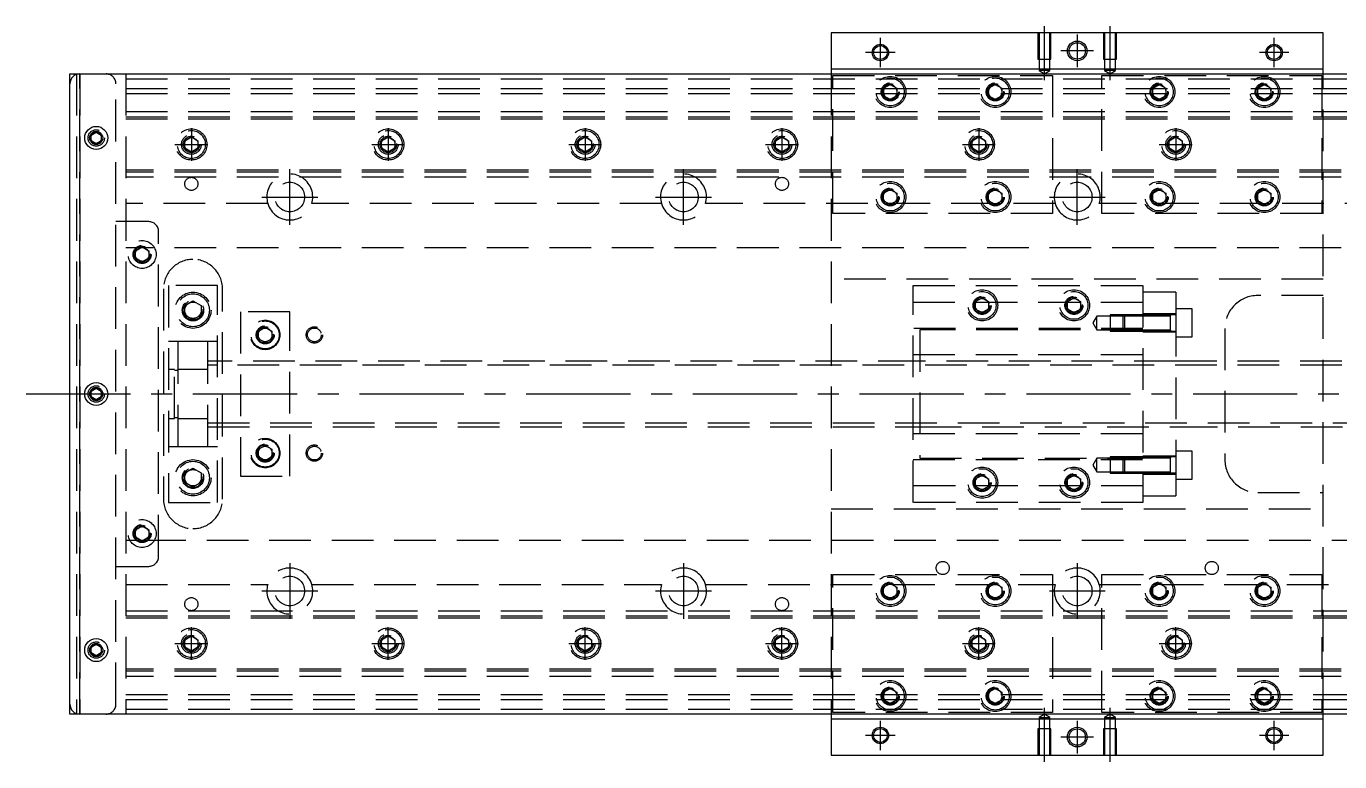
# Model space of a CAD drawing. Extents: x -13 to 810, y -304 to 112.
# Drawn here: x -13.3 to 387, y -112 to 112 of the extents above; entities that cross this region are included whole.
import ezdxf

# ---------------------------------------------------------------- set-up
doc = ezdxf.new("R2010")
doc.units = 0
doc.linetypes.add('CENTER', pattern=[50.8, 31.75, -6.35, 6.35, -6.35])
doc.linetypes.add('DASHED', pattern=[19.05, 12.7, -6.35])
doc.layers.get('0').update_dxf_attribs({"linetype": 'CONTINUOUS'})
doc.layers.add('CENTER', color=1, linetype='CENTER')

msp = doc.modelspace()

# ---------------------------------------------------------------- linework, layer by layer
at = {"color": 7, "linetype": 'CONTINUOUS'}
for p, q in [((382, 110), (232, 110)), ((232, 110), (232, 99)), ((382, 99), (382, 110)), ((0, 94.5), (0, 97.5)), ((0, 97.5), (3, 97.5)), ((3, 97.5), (611, 97.5)), ((232, 99), (382, 99)), ((232, 99), (232, 97.5)), ((382, 97.5), (382, 99)), ((0, -94.5), (0, 94.5)), ((6.5, 78.866026), (8, 79.73205)), ((6.5, 77.133974), (6.5, 78.866026)), ((8, 76.26795), (6.5, 77.133974)), ((8, 79.73205), (9.5, 78.866026)), ((9.5, 77.133974), (8, 76.26795)), ((9.5, 78.866026), (9.5, 77.133974)), ((6.5, 0.866026), (8, 1.73205)), ((6.5, -0.866026), (6.5, 0.866026)), ((8, 1.73205), (9.5, 0.866026)), ((9.5, 0.866026), (9.5, -0.866026)), ((8, -1.73205), (6.5, -0.866026)), ((9.5, -0.866026), (8, -1.73205)), ((6.5, -77.133974), (8, -76.26795)), ((6.5, -78.866026), (6.5, -77.133974)), ((8, -79.73205), (6.5, -78.866026)), ((8, -76.26795), (9.5, -77.133974)), ((9.5, -78.866026), (8, -79.73205)), ((9.5, -77.133974), (9.5, -78.866026)), ((0, -97.5), (0, -94.5)), ((3, -97.5), (0, -97.5)), ((611, -97.5), (3, -97.5)), ((232, -97.5), (232, -99)), ((382, -99), (232, -99)), ((232, -99), (232, -110)), ((382, -99), (382, -97.5)), ((382, -110), (382, -99)), ((232, -110), (382, -110))]:
    msp.add_line(p, q, dxfattribs=at)
at = {"color": 3, "linetype": 'DASHED'}
for p, q in [((295.000006, 110), (295.000006, 102)), ((295.35, 110), (295.35, 102)), ((298.65, 102), (298.65, 110)), ((298.999994, 102), (298.999994, 110)), ((315.000006, 110), (315.000006, 102)), ((315.35, 110), (315.35, 102)), ((318.65, 102), (318.65, 110)), ((318.999994, 102), (318.999994, 110)), ((295.000006, 102), (298.999994, 102)), ((295.35, 102), (295.35, 98.5)), ((298.65, 98.5), (298.65, 102)), ((315.000006, 102), (318.999994, 102)), ((315.35, 102), (315.35, 98.5)), ((318.65, 98.5), (318.65, 102)), ((2, 97.5), (2, -97.5)), ((3, 97.5), (3, -97.5)), ((3, -97.5), (3, 97.5)), ((3, -97.5), (3, 97.5)), ((3, 97.5), (3, -97.5)), ((17, 97.5), (17, -97.5)), ((232, 97.5), (232, -97.5)), ((232.5, 97), (299.5, 97)), ((232.5, 55), (232.5, 97)), ((298.65, 98.5), (295.35, 98.5)), ((295.35, 98.5), (297, 97.547372)), ((297, 97.547372), (298.65, 98.5)), ((299.5, 97), (299.5, 55)), ((314.5, 55), (314.5, 97)), ((314.5, 97), (381.5, 97)), ((318.65, 98.5), (315.35, 98.5)), ((315.35, 98.5), (317, 97.547372)), ((317, 97.547372), (318.65, 98.5)), ((381.5, 97), (381.5, 55)), ((382, -97.5), (382, 97.5)), ((14, -94.5), (14, 94.5)), ((17, 96), (597, 96)), ((17, 93), (597, 93)), ((247.5, 92), (247.512884, 92.253488)), ((248, 93.1547), (250, 94.309402)), ((248, 90.8453), (248, 93.1547)), ((250, 94.309402), (252, 93.1547)), ((252, 93.1547), (252, 90.8453)), ((280, 93.1547), (282, 94.309402)), ((280, 90.8453), (280, 93.1547)), ((282, 94.309402), (284, 93.1547)), ((284, 93.1547), (284, 90.8453)), ((284.483582, 92.286038), (284.5, 92)), ((330, 93.1547), (332, 94.309402)), ((330, 90.8453), (330, 93.1547)), ((332, 94.309402), (334, 93.1547)), ((334, 93.1547), (334, 90.8453)), ((334.483582, 92.286038), (334.5, 92)), ((362, 93.1547), (364, 94.309402)), ((362, 90.8453), (362, 93.1547)), ((364, 94.309402), (366, 93.1547)), ((366, 93.1547), (366, 90.8453)), ((366.483582, 92.286038), (366.5, 92)), ((17, 91.5), (597, 91.5)), ((250, 89.690598), (248, 90.8453)), ((252, 90.8453), (250, 89.690598)), ((282, 89.690598), (280, 90.8453)), ((284, 90.8453), (282, 89.690598)), ((332, 89.690598), (330, 90.8453)), ((334, 90.8453), (332, 89.690598)), ((364, 89.690598), (362, 90.8453)), ((366, 90.8453), (364, 89.690598)), ((17, 86), (597, 86)), ((17, 84.460392), (597, 84.460392)), ((17, 84.403994), (597, 84.403994)), ((17, 83.8), (597, 83.8)), ((6, 78), (6.023172, 78.30356)), ((34.5, 76), (34.534018, 76.411016)), ((35, 77.1547), (37, 78.309402)), ((35, 74.8453), (35, 77.1547)), ((37, 78.309402), (39, 77.1547)), ((39, 77.1547), (39, 74.8453)), ((95, 77.1547), (97, 78.309402)), ((95, 74.8453), (95, 77.1547)), ((97, 78.309402), (99, 77.1547)), ((99, 77.1547), (99, 74.8453)), ((99.483582, 76.286038), (99.5, 76)), ((155, 77.1547), (157, 78.309402)), ((155, 74.8453), (155, 77.1547)), ((157, 78.309402), (159, 77.1547)), ((159, 77.1547), (159, 74.8453)), ((159.483582, 76.286038), (159.5, 76)), ((214.5, 76), (214.534018, 76.411016)), ((215, 77.1547), (217, 78.309402)), ((215, 74.8453), (215, 77.1547)), ((217, 78.309402), (219, 77.1547)), ((219, 77.1547), (219, 74.8453)), ((275, 77.1547), (277, 78.309402)), ((275, 74.8453), (275, 77.1547)), ((277, 78.309402), (279, 77.1547)), ((279, 77.1547), (279, 74.8453)), ((279.483582, 76.286038), (279.5, 76)), ((335, 77.1547), (337, 78.309402)), ((335, 74.8453), (335, 77.1547)), ((337, 78.309402), (339, 77.1547)), ((339, 77.1547), (339, 74.8453)), ((339.483582, 76.286038), (339.5, 76)), ((37, 73.690598), (35, 74.8453)), ((39, 74.8453), (37, 73.690598)), ((97, 73.690598), (95, 74.8453)), ((99, 74.8453), (97, 73.690598)), ((157, 73.690598), (155, 74.8453)), ((159, 74.8453), (157, 73.690598)), ((217, 73.690598), (215, 74.8453)), ((219, 74.8453), (217, 73.690598)), ((277, 73.690598), (275, 74.8453)), ((279, 74.8453), (277, 73.690598)), ((337, 73.690598), (335, 74.8453)), ((339, 74.8453), (337, 73.690598)), ((597, 68.2), (17, 68.2)), ((597, 67.596006), (17, 67.596006)), ((597, 67.539608), (17, 67.539608)), ((597, 66), (17, 66)), ((248, 61.1547), (250, 62.309402)), ((248, 58.8453), (248, 61.1547)), ((250, 62.309402), (252, 61.1547)), ((252, 61.1547), (252, 58.8453)), ((252.483582, 60.286038), (252.5, 60)), ((279.5, 60), (279.518502, 60.303588)), ((280, 61.1547), (282, 62.309402)), ((280, 58.8453), (280, 61.1547)), ((282, 62.309402), (284, 61.1547)), ((284, 61.1547), (284, 58.8453)), ((330, 61.1547), (332, 62.309402)), ((330, 58.8453), (330, 61.1547)), ((332, 62.309402), (334, 61.1547)), ((334, 61.1547), (334, 58.8453)), ((334.483582, 60.286038), (334.5, 60)), ((361.5, 60), (361.512884, 60.253488)), ((362, 61.1547), (364, 62.309402)), ((362, 58.8453), (362, 61.1547)), ((364, 62.309402), (366, 61.1547)), ((366, 61.1547), (366, 58.8453)), ((60.291796, 58), (17, 58)), ((180.291796, 58), (73.708204, 58)), ((300.291796, 58), (193.708204, 58)), ((250, 57.690598), (248, 58.8453)), ((252, 58.8453), (250, 57.690598)), ((282, 57.690598), (280, 58.8453)), ((284, 58.8453), (282, 57.690598)), ((420.291796, 58), (313.708204, 58)), ((332, 57.690598), (330, 58.8453)), ((334, 58.8453), (332, 57.690598)), ((364, 57.690598), (362, 58.8453)), ((366, 58.8453), (364, 57.690598)), ((24, 52.5), (14, 52.5)), ((299.5, 55), (232.5, 55)), ((381.5, 55), (314.5, 55)), ((27, -49.5), (27, 49.5)), ((21.359688, 44.5), (17, 44.5)), ((20, 43.6547), (22, 44.809402)), ((22, 44.809402), (24, 43.6547)), ((597, 44.5), (22.640312, 44.5)), ((20, 41.3453), (20, 43.6547)), ((22, 40.190598), (20, 41.3453)), ((24, 41.3453), (22, 40.190598)), ((24, 43.6547), (24, 41.3453)), ((24.483582, 42.786038), (24.5, 42.5)), ((45, 33), (30, 33)), ((30, 33), (30, -33)), ((45, -33), (45, 33)), ((382, 35), (232, 35)), ((257, 33), (327, 33)), ((257, -33), (257, 33)), ((327, 33), (327, -33)), ((28.5, 32), (28.5, -32)), ((35, 26.943376), (37.5, 28.386752)), ((37.5, 28.386752), (40, 26.943376)), ((46.5, -32), (46.5, 32)), ((276, 28.1547), (278, 29.309402)), ((276, 25.8453), (276, 28.1547)), ((278, 29.309402), (280, 28.1547)), ((280, 28.1547), (280, 25.8453)), ((304, 28.1547), (306, 29.309402)), ((304, 25.8453), (304, 28.1547)), ((306, 29.309402), (308, 28.1547)), ((308, 28.1547), (308, 25.8453)), ((337, 31), (327, 31)), ((337, 31), (337, 24.098756)), ((382, 30), (362, 30)), ((35, 24.056624), (35, 26.943376)), ((37.5, 22.613248), (35, 24.056624)), ((40, 24.056624), (37.5, 22.613248)), ((40, 26.943376), (40, 24.056624)), ((40.477798, 25.864306), (40.5, 25.5)), ((52, 25), (52, -25)), ((67, 25), (52, 25)), ((67, -25), (67, 25)), ((257, 28), (327, 28)), ((275.5, 27), (275.518502, 27.303588)), ((278, 24.690598), (276, 25.8453)), ((280, 25.8453), (278, 24.690598)), ((306, 24.690598), (304, 25.8453)), ((308, 25.8453), (306, 24.690598)), ((308.483582, 27.286038), (308.5, 27)), ((317, 24.15063), (317, 19.15064)), ((321.39998, 24.15063), (317, 24.15063)), ((321.4, 24.150636), (321, 23.750636)), ((321.4, 24.150636), (321.4, 19.150636)), ((327, 24.150636), (321.4, 24.150636)), ((327, 24.15063), (321.4, 24.15063)), ((337, 24.400636), (327, 24.400636)), ((337, 24.098756), (327, 24.098756)), ((335.405, 24.150636), (327.00002, 24.150636)), ((337, 24.150636), (335.395, 24.150636)), ((335.4, 19.15063), (335.4, 24.15064)), ((335.4, 19.15063), (335.4, 24.15064)), ((335.4, 23.893236), (335.4, 24.150636)), ((335.4, 24.150636), (335.4, 23.893186)), ((342, 25.900636), (337, 25.900636)), ((337, 24.098756), (337, -24.098756)), ((342, 17.400636), (342, 25.900636)), ((57.5, 19.1547), (59.5, 20.309402)), ((59.5, 20.309402), (61.5, 19.1547)), ((313, 23.750636), (311.787564, 21.650636)), ((311.787564, 21.650636), (313, 19.550636)), ((313, 19.550636), (313, 23.750636)), ((317, 23.750636), (313, 23.750636)), ((320.99998, 23.750636), (317, 23.750636)), ((321, 19.550636), (321, 23.750636)), ((327, 23.750636), (321, 23.750636)), ((327, 23.750636), (321, 23.750636)), ((335.4, 23.750636), (327.00002, 23.750636)), ((57.5, 16.8453), (57.5, 19.1547)), ((59.5, 15.690598), (57.5, 16.8453)), ((61.5, 16.8453), (59.5, 15.690598)), ((61.5, 19.1547), (61.5, 16.8453)), ((61.983582, 18.286038), (62, 18)), ((327, 20), (257, 20)), ((259, 19.5), (259, -19.5)), ((327, 19.5), (259, 19.5)), ((313, 19.550636), (317, 19.550636)), ((317, 19.550636), (320.99998, 19.550636)), ((317, 19.15064), (321.39998, 19.15064)), ((321, 19.550636), (327, 19.550636)), ((321, 19.550636), (321.4, 19.150636)), ((321, 19.550636), (327, 19.550636)), ((321.4, 19.15064), (327, 19.15064)), ((321.4, 19.150636), (327, 19.150636)), ((327, 18.900636), (337, 18.900636)), ((327.00002, 19.550636), (335.4, 19.550636)), ((327.00002, 19.150636), (335.405, 19.150636)), ((335.395, 19.150636), (337, 19.150636)), ((335.4, 19.408102), (335.4, 19.150636)), ((335.4, 19.150636), (335.4, 19.408084)), ((337, 17.400636), (342, 17.400636)), ((352, 20), (352, -20)), ((33, 16), (30, 16)), ((33, -16), (33, 16)), ((42, 16), (33, 16)), ((42, 16), (33, 16)), ((42, -16), (42, 16)), ((45, 16), (42, 16)), ((258.99998, 10), (42, 10)), ((540, 8.75), (42, 8.75)), ((257, 12), (327, 12)), ((337, 10), (259, 10)), ((337, 10), (259, 10)), ((337, 9.999994), (259, 9.999994)), ((540.005, 10), (337.00002, 10)), ((31.85, 7.5), (30, 7.5)), ((31.85, -7.5), (31.85, 7.5)), ((33, 7.15), (31.85, 7.15)), ((42, 7.5), (33, 7.5)), ((42, 7.5), (33, 7.5)), ((9.973226, 0.326156), (10, 0)), ((30, -7.5), (31.85, -7.5)), ((31.85, -7.15), (33, -7.15)), ((33, -7.5), (42, -7.5)), ((33, -7.5), (42, -7.5)), ((42, -8.75), (540, -8.75)), ((42, -10), (258.99998, -10)), ((257, -12), (327, -12)), ((259, -9.999994), (337, -9.999994)), ((259, -10), (337, -10)), ((259, -10), (337, -10)), ((337.00002, -10), (540.005, -10)), ((30, -16), (33, -16)), ((33, -16), (42, -16)), ((33, -16), (42, -16)), ((42, -16), (45, -16)), ((57.5, -16.8453), (59.5, -15.690598)), ((59.5, -15.690598), (61.5, -16.8453)), ((57.5, -19.1547), (57.5, -16.8453)), ((59.5, -20.309402), (57.5, -19.1547)), ((61.5, -19.1547), (59.5, -20.309402)), ((61.5, -16.8453), (61.5, -19.1547)), ((61.983582, -17.713962), (62, -18)), ((257, -20), (327, -20)), ((259, -19.5), (327, -19.5)), ((313, -19.550636), (311.787564, -21.650636)), ((313, -23.750636), (313, -19.550636)), ((317, -19.550636), (313, -19.550636)), ((317, -19.15064), (317, -24.15063)), ((321.39998, -19.15064), (317, -19.15064)), ((320.99998, -19.550636), (317, -19.550636)), ((321.4, -19.150636), (321, -19.550636)), ((321, -23.750636), (321, -19.550636)), ((327, -19.550636), (321, -19.550636)), ((327, -19.550636), (321, -19.550636)), ((321.4, -19.150636), (321.4, -24.150636)), ((327, -19.150636), (321.4, -19.150636)), ((327, -19.15064), (321.4, -19.15064)), ((337, -18.900636), (327, -18.900636)), ((335.405, -19.150636), (327.00002, -19.150636)), ((335.4, -19.550636), (327.00002, -19.550636)), ((337, -19.150636), (335.395, -19.150636)), ((335.4, -24.15064), (335.4, -19.15063)), ((335.4, -24.15064), (335.4, -19.15063)), ((335.4, -19.550636), (335.4, -19.15063)), ((335.4, -19.408034), (335.4, -19.150636)), ((335.4, -19.150636), (335.4, -19.408084)), ((342, -17.400636), (337, -17.400636)), ((342, -25.900636), (342, -17.400636)), ((35, -24.056624), (37.5, -22.613248)), ((37.5, -22.613248), (40, -24.056624)), ((311.787564, -21.650636), (313, -23.750636)), ((313, -23.750636), (317, -23.750636)), ((317, -23.750636), (320.99998, -23.750636)), ((321, -23.750636), (327, -23.750636)), ((321, -23.750636), (321.4, -24.150636)), ((321, -23.750636), (327, -23.750636)), ((327.00002, -23.750636), (335.4, -23.750636)), ((335.4, -24.15064), (335.4, -23.750636)), ((335.4, -23.893168), (335.4, -24.150636)), ((335.4, -24.150636), (335.4, -23.893186)), ((35, -26.943376), (35, -24.056624)), ((37.5, -28.386752), (35, -26.943376)), ((40, -26.943376), (37.5, -28.386752)), ((40, -24.056624), (40, -26.943376)), ((40.477798, -25.135694), (40.5, -25.5)), ((52, -25), (67, -25)), ((327, -28), (257, -28)), ((275.5, -27), (275.518502, -26.696412)), ((276, -25.8453), (278, -24.690598)), ((276, -28.1547), (276, -25.8453)), ((278, -24.690598), (280, -25.8453)), ((280, -25.8453), (280, -28.1547)), ((304, -25.8453), (306, -24.690598)), ((304, -28.1547), (304, -25.8453)), ((306, -24.690598), (308, -25.8453)), ((308, -25.8453), (308, -28.1547)), ((308.483582, -26.713962), (308.5, -27)), ((317, -24.15063), (321.39998, -24.15063)), ((321.4, -24.15063), (327, -24.15063)), ((321.4, -24.150636), (327, -24.150636)), ((337, -24.098756), (327, -24.098756)), ((327, -24.400636), (337, -24.400636)), ((327.00002, -24.150636), (335.405, -24.150636)), ((335.395, -24.150636), (337, -24.150636)), ((337, -24.098756), (337, -31)), ((337, -25.900636), (342, -25.900636)), ((278, -29.309402), (276, -28.1547)), ((280, -28.1547), (278, -29.309402)), ((306, -29.309402), (304, -28.1547)), ((308, -28.1547), (306, -29.309402)), ((327, -31), (337, -31)), ((362, -30), (382, -30)), ((30, -33), (45, -33)), ((232, -35), (382, -35)), ((327, -33), (257, -33)), ((20, -41.3453), (22, -40.190598)), ((20, -43.6547), (20, -41.3453)), ((22, -44.809402), (20, -43.6547)), ((22, -40.190598), (24, -41.3453)), ((24, -43.6547), (22, -44.809402)), ((24, -41.3453), (24, -43.6547)), ((24.483582, -42.213962), (24.5, -42.5)), ((17, -44.5), (21.359688, -44.5)), ((22.640312, -44.5), (597, -44.5)), ((14, -52.5), (24, -52.5)), ((232.5, -97), (232.5, -55)), ((232.5, -55), (299.5, -55)), ((299.5, -55), (299.5, -97)), ((314.5, -55), (381.5, -55)), ((314.5, -97), (314.5, -55)), ((381.5, -55), (381.5, -97)), ((17, -58), (60.291796, -58)), ((73.708204, -58), (180.291796, -58)), ((193.708204, -58), (300.291796, -58)), ((248, -58.8453), (250, -57.690598)), ((248, -61.1547), (248, -58.8453)), ((250, -57.690598), (252, -58.8453)), ((252, -58.8453), (252, -61.1547)), ((252.483582, -59.713962), (252.5, -60)), ((279.5, -60), (279.512884, -59.746512)), ((280, -58.8453), (282, -57.690598)), ((280, -61.1547), (280, -58.8453)), ((282, -57.690598), (284, -58.8453)), ((284, -58.8453), (284, -61.1547)), ((313.708204, -58), (420.291796, -58)), ((330, -58.8453), (332, -57.690598)), ((330, -61.1547), (330, -58.8453)), ((332, -57.690598), (334, -58.8453)), ((334, -58.8453), (334, -61.1547)), ((334.483582, -59.713962), (334.5, -60)), ((361.5, -60), (361.512884, -59.746512)), ((362, -58.8453), (364, -57.690598)), ((362, -61.1547), (362, -58.8453)), ((364, -57.690598), (366, -58.8453)), ((366, -58.8453), (366, -61.1547)), ((250, -62.309402), (248, -61.1547)), ((252, -61.1547), (250, -62.309402)), ((282, -62.309402), (280, -61.1547)), ((284, -61.1547), (282, -62.309402)), ((332, -62.309402), (330, -61.1547)), ((334, -61.1547), (332, -62.309402)), ((364, -62.309402), (362, -61.1547)), ((366, -61.1547), (364, -62.309402)), ((17, -66), (597, -66)), ((17, -67.539608), (597, -67.539608)), ((17, -67.596006), (597, -67.596006)), ((17, -68.2), (597, -68.2)), ((35, -74.8453), (37, -73.690598)), ((35, -77.1547), (35, -74.8453)), ((37, -73.690598), (39, -74.8453)), ((39, -74.8453), (39, -77.1547)), ((39.483582, -75.713962), (39.5, -76)), ((94.5, -76), (94.534018, -75.588984)), ((95, -74.8453), (97, -73.690598)), ((95, -77.1547), (95, -74.8453)), ((97, -73.690598), (99, -74.8453)), ((99, -74.8453), (99, -77.1547)), ((154.5, -76), (154.534018, -75.588984)), ((155, -74.8453), (157, -73.690598)), ((155, -77.1547), (155, -74.8453)), ((157, -73.690598), (159, -74.8453)), ((159, -74.8453), (159, -77.1547)), ((215, -74.8453), (217, -73.690598)), ((215, -77.1547), (215, -74.8453)), ((217, -73.690598), (219, -74.8453)), ((219, -74.8453), (219, -77.1547)), ((219.483582, -75.713962), (219.5, -76)), ((274.5, -76), (274.534018, -75.588984)), ((275, -74.8453), (277, -73.690598)), ((275, -77.1547), (275, -74.8453)), ((277, -73.690598), (279, -74.8453)), ((279, -74.8453), (279, -77.1547)), ((335, -74.8453), (337, -73.690598)), ((335, -77.1547), (335, -74.8453)), ((337, -73.690598), (339, -74.8453)), ((339, -74.8453), (339, -77.1547)), ((339.483582, -75.713962), (339.5, -76)), ((9.973226, -77.673844), (10, -78)), ((37, -78.309402), (35, -77.1547)), ((39, -77.1547), (37, -78.309402)), ((97, -78.309402), (95, -77.1547)), ((99, -77.1547), (97, -78.309402)), ((157, -78.309402), (155, -77.1547)), ((159, -77.1547), (157, -78.309402)), ((217, -78.309402), (215, -77.1547)), ((219, -77.1547), (217, -78.309402)), ((277, -78.309402), (275, -77.1547)), ((279, -77.1547), (277, -78.309402)), ((337, -78.309402), (335, -77.1547)), ((339, -77.1547), (337, -78.309402)), ((597, -83.8), (17, -83.8)), ((597, -84.403994), (17, -84.403994)), ((597, -84.460392), (17, -84.460392)), ((597, -86), (17, -86)), ((17, -91.5), (597, -91.5)), ((248, -90.8453), (250, -89.690598)), ((248, -93.1547), (248, -90.8453)), ((250, -89.690598), (252, -90.8453)), ((252, -90.8453), (252, -93.1547)), ((252.483582, -91.713962), (252.5, -92)), ((279.5, -92), (279.518502, -91.696412)), ((280, -90.8453), (282, -89.690598)), ((280, -93.1547), (280, -90.8453)), ((282, -89.690598), (284, -90.8453)), ((284, -90.8453), (284, -93.1547)), ((329.5, -92), (329.518502, -91.696412)), ((330, -90.8453), (332, -89.690598)), ((330, -93.1547), (330, -90.8453)), ((332, -89.690598), (334, -90.8453)), ((334, -90.8453), (334, -93.1547)), ((361.5, -92), (361.512884, -91.746512)), ((362, -90.8453), (364, -89.690598)), ((362, -93.1547), (362, -90.8453)), ((364, -89.690598), (366, -90.8453)), ((366, -90.8453), (366, -93.1547)), ((17, -93), (597, -93)), ((17, -96), (597, -96)), ((250, -94.309402), (248, -93.1547)), ((252, -93.1547), (250, -94.309402)), ((282, -94.309402), (280, -93.1547)), ((284, -93.1547), (282, -94.309402)), ((332, -94.309402), (330, -93.1547)), ((334, -93.1547), (332, -94.309402)), ((364, -94.309402), (362, -93.1547)), ((366, -93.1547), (364, -94.309402)), ((299.5, -97), (232.5, -97)), ((297, -97.547372), (295.35, -98.5)), ((295.35, -98.5), (298.65, -98.5)), ((295.35, -98.5), (295.35, -102)), ((298.65, -98.5), (297, -97.547372)), ((298.65, -102), (298.65, -98.5)), ((381.5, -97), (314.5, -97)), ((317, -97.547372), (315.35, -98.5)), ((315.35, -98.5), (318.65, -98.5)), ((315.35, -98.5), (315.35, -102)), ((318.65, -98.5), (317, -97.547372)), ((318.65, -102), (318.65, -98.5)), ((298.999994, -102), (295.000006, -102)), ((295.000006, -102), (295.000006, -110)), ((295.35, -102), (295.35, -110)), ((298.65, -110), (298.65, -102)), ((298.999994, -110), (298.999994, -102)), ((318.999994, -102), (315.000006, -102)), ((315.000006, -102), (315.000006, -110)), ((315.35, -102), (315.35, -110)), ((318.65, -110), (318.65, -102)), ((318.999994, -110), (318.999994, -102))]:
    msp.add_line(p, q, dxfattribs=at)
at = {"color": 3, "linetype": 'CONTINUOUS'}
for centre in [(247, 104), (367, 104), (247, -104), (367, -104)]:
    msp.add_circle(centre, 2.5, dxfattribs=at)
at = {"color": 7, "linetype": 'CONTINUOUS'}
for centre, radius in [((247, 104), 2.1), ((307, 104.5), 3), ((307, 104.5), 2.5), ((367, 104), 2.1), ((8, 78), 3.5), ((8, 0), 3.5), ((8, -78), 3.5), ((247, -104), 2.1), ((307, -104.5), 3), ((307, -104.5), 2.5), ((367, -104), 2.1)]:
    msp.add_circle(centre, radius, dxfattribs=at)
at = {"color": 3, "linetype": 'DASHED'}
for centre, radius in [((250, 92), 4.75), ((250, 92), 4.25), ((282, 92), 4.75), ((282, 92), 4.25), ((332, 92), 4.75), ((332, 92), 4.25), ((364, 92), 4.75), ((364, 92), 4.25), ((250, 92), 2.75), ((250, 92), 2.5), ((282, 92), 2.75), ((282, 92), 2.5), ((332, 92), 2.75), ((332, 92), 2.5), ((364, 92), 2.75), ((364, 92), 2.5), ((8, 78), 2.5), ((37, 76), 4.75), ((37, 76), 4.25), ((97, 76), 4.75), ((97, 76), 4.25), ((157, 76), 4.75), ((157, 76), 4.25), ((217, 76), 4.75), ((217, 76), 4.25), ((277, 76), 4.75), ((277, 76), 4.25), ((337, 76), 4.75), ((337, 76), 4.25), ((8, 78), 2), ((37, 76), 3), ((37, 76), 2.5), ((37, 76), 2.1), ((97, 76), 3), ((97, 76), 2.5), ((97, 76), 2.1), ((157, 76), 3), ((157, 76), 2.5), ((157, 76), 2.1), ((217, 76), 3), ((217, 76), 2.5), ((217, 76), 2.1), ((277, 76), 3), ((277, 76), 2.5), ((277, 76), 2.1), ((337, 76), 3), ((337, 76), 2.5), ((337, 76), 2.1), ((37, 64), 2), ((67, 60), 4.5), ((187, 60), 4.5), ((217, 64), 2), ((250, 60), 4.75), ((250, 60), 4.25), ((282, 60), 4.75), ((282, 60), 4.25), ((307, 60), 4.5), ((332, 60), 4.75), ((332, 60), 4.25), ((364, 60), 4.75), ((364, 60), 4.25), ((250, 60), 2.75), ((250, 60), 2.5), ((250, 60), 2.1), ((282, 60), 2.75), ((282, 60), 2.5), ((282, 60), 2.1), ((332, 60), 2.75), ((332, 60), 2.5), ((332, 60), 2.1), ((364, 60), 2.75), ((364, 60), 2.5), ((364, 60), 2.1), ((22, 42.5), 4.25), ((22, 42.5), 2.75), ((22, 42.5), 2.5), ((22, 42.5), 2.1), ((37.5, 25.5), 5.5), ((37.5, 25.5), 5), ((37.5, 25.5), 3.25), ((37.5, 25.5), 3), ((278, 27), 4.75), ((278, 27), 4.25), ((278, 27), 2.75), ((278, 27), 2.5), ((278, 27), 2.1), ((306, 27), 4.75), ((306, 27), 4.25), ((306, 27), 2.75), ((306, 27), 2.5), ((306, 27), 2.1), ((37.5, 25.5), 2.5), ((59.5, 18), 4.5), ((59.5, 18), 4.25), ((59.5, 18), 2.75), ((59.5, 18), 2.5), ((59.5, 18), 2.1), ((74.5, 18), 2.5), ((74.5, 18), 2.1), ((8, 0), 2.5), ((8, 0), 2), ((59.5, -18), 4.5), ((59.5, -18), 4.25), ((59.5, -18), 2.75), ((59.5, -18), 2.5), ((59.5, -18), 2.1), ((74.5, -18), 2.5), ((74.5, -18), 2.1), ((37.5, -25.5), 5.5), ((37.5, -25.5), 5), ((37.5, -25.5), 3.25), ((37.5, -25.5), 3), ((37.5, -25.5), 2.5), ((278, -27), 4.75), ((278, -27), 4.25), ((306, -27), 4.75), ((306, -27), 4.25), ((278, -27), 2.75), ((278, -27), 2.5), ((278, -27), 2.1), ((306, -27), 2.75), ((306, -27), 2.5), ((306, -27), 2.1), ((22, -42.5), 4.25), ((22, -42.5), 2.75), ((22, -42.5), 2.5), ((22, -42.5), 2.1), ((266, -53), 2), ((348, -53), 2), ((67, -60), 4.5), ((187, -60), 4.5), ((250, -60), 4.75), ((250, -60), 4.25), ((282, -60), 4.75), ((282, -60), 4.25), ((307, -60), 4.5), ((332, -60), 4.75), ((332, -60), 4.25), ((364, -60), 4.75), ((364, -60), 4.25), ((250, -60), 2.75), ((250, -60), 2.5), ((250, -60), 2.1), ((282, -60), 2.75), ((282, -60), 2.5), ((282, -60), 2.1), ((332, -60), 2.75), ((332, -60), 2.5), ((332, -60), 2.1), ((364, -60), 2.75), ((364, -60), 2.5), ((364, -60), 2.1), ((37, -64), 2), ((217, -64), 2), ((37, -76), 4.75), ((37, -76), 4.25), ((97, -76), 4.75), ((97, -76), 4.25), ((157, -76), 4.75), ((157, -76), 4.25), ((217, -76), 4.75), ((217, -76), 4.25), ((277, -76), 4.75), ((277, -76), 4.25), ((337, -76), 4.75), ((337, -76), 4.25), ((8, -78), 2.5), ((8, -78), 2), ((37, -76), 3), ((37, -76), 2.5), ((37, -76), 2.1), ((97, -76), 3), ((97, -76), 2.5), ((97, -76), 2.1), ((157, -76), 3), ((157, -76), 2.5), ((157, -76), 2.1), ((217, -76), 3), ((217, -76), 2.5), ((217, -76), 2.1), ((277, -76), 3), ((277, -76), 2.5), ((277, -76), 2.1), ((337, -76), 3), ((337, -76), 2.5), ((337, -76), 2.1), ((250, -92), 4.75), ((250, -92), 4.25), ((282, -92), 4.75), ((282, -92), 4.25), ((332, -92), 4.75), ((332, -92), 4.25), ((364, -92), 4.75), ((364, -92), 4.25), ((250, -92), 2.75), ((250, -92), 2.5), ((282, -92), 2.75), ((282, -92), 2.5), ((332, -92), 2.75), ((332, -92), 2.5), ((364, -92), 2.75), ((364, -92), 2.5)]:
    msp.add_circle(centre, radius, dxfattribs=at)
at = {"color": 7, "linetype": 'CONTINUOUS'}
for centre, radius, start, end in [((3, 94.5), 3, 90, 180), ((8, 78), 1.65, 155.380023, 180), ((8, 78), 1.65, 180, 204.619977), ((8, 78), 1.65, 144.619977, 155.380023), ((8, 78), 1.65, 204.619977, 215.380023), ((8, 78), 1.65, 95.380023, 144.619977), ((8, 78), 1.65, 215.380023, 264.619977), ((8, 78), 1.65, 84.619977, 95.380023), ((8, 78), 1.65, 264.619977, 275.380023), ((8, 78), 1.65, 35.380023, 84.619977), ((8, 78), 1.65, 275.380023, 324.619977), ((8, 78), 1.65, 24.619977, 35.380023), ((8, 78), 1.65, 324.619977, 335.380023), ((8, 78), 1.65, 335.380023, 24.619977), ((8, 0), 1.65, 155.380023, 180), ((8, 0), 1.65, 144.619977, 155.380023), ((8, 0), 1.65, 95.380023, 144.619977), ((8, 0), 1.65, 84.619977, 95.380023), ((8, 0), 1.65, 35.380023, 84.619977), ((8, 0), 1.65, 24.619977, 35.380023), ((8, 0), 1.65, 335.380023, 24.619977), ((8, 0), 1.65, 180, 204.619977), ((8, 0), 1.65, 204.619977, 215.380023), ((8, 0), 1.65, 215.380023, 264.619977), ((8, 0), 1.65, 264.619977, 275.380023), ((8, 0), 1.65, 275.380023, 324.619977), ((8, 0), 1.65, 324.619977, 335.380023), ((8, -78), 1.65, 155.380023, 180), ((8, -78), 1.65, 180, 204.619977), ((8, -78), 1.65, 144.619977, 155.380023), ((8, -78), 1.65, 204.619977, 215.380023), ((8, -78), 1.65, 95.380023, 144.619977), ((8, -78), 1.65, 215.380023, 264.619977), ((8, -78), 1.65, 84.619977, 95.380023), ((8, -78), 1.65, 264.619977, 275.380023), ((8, -78), 1.65, 35.380023, 84.619977), ((8, -78), 1.65, 275.380023, 324.619977), ((8, -78), 1.65, 24.619977, 35.380023), ((8, -78), 1.65, 324.619977, 335.380023), ((8, -78), 1.65, 335.380023, 24.619977), ((3, -94.5), 3, 180, 270)]:
    msp.add_arc(centre, radius, start, end, dxfattribs=at)
at = {"color": 3, "linetype": 'DASHED'}
for centre, radius, start, end in [((11, 94.5), 3, 0, 90), ((250, 92), 2.1, 162.24721, 180), ((250, 92), 2.1, 137.75279, 162.24721), ((250, 92), 2.1, 102.24721, 137.75279), ((250, 92), 2.1, 77.75279, 102.24721), ((250, 92), 2.1, 42.24721, 77.75279), ((250, 92), 2.1, 17.75279, 42.24721), ((250, 92), 2.1, 342.24721, 17.75279), ((282, 92), 2.1, 162.24721, 180), ((282, 92), 2.1, 137.75279, 162.24721), ((282, 92), 2.1, 102.24721, 137.75279), ((282, 92), 2.1, 77.75279, 102.24721), ((282, 92), 2.1, 42.24721, 77.75279), ((282, 92), 2.1, 17.75279, 42.24721), ((282, 92), 2.1, 342.24721, 17.75279), ((332, 92), 2.1, 162.24721, 180), ((332, 92), 2.1, 137.75279, 162.24721), ((332, 92), 2.1, 102.24721, 137.75279), ((332, 92), 2.1, 77.75279, 102.24721), ((332, 92), 2.1, 42.24721, 77.75279), ((332, 92), 2.1, 17.75279, 42.24721), ((332, 92), 2.1, 342.24721, 17.75279), ((364, 92), 2.1, 162.24721, 180), ((364, 92), 2.1, 137.75279, 162.24721), ((364, 92), 2.1, 102.24721, 137.75279), ((364, 92), 2.1, 77.75279, 102.24721), ((364, 92), 2.1, 42.24721, 77.75279), ((364, 92), 2.1, 17.75279, 42.24721), ((364, 92), 2.1, 342.24721, 17.75279), ((250, 92), 2.1, 180, 197.75279), ((250, 92), 2.1, 197.75279, 222.24721), ((250, 92), 2.1, 222.24721, 257.75279), ((250, 92), 2.1, 257.75279, 282.24721), ((250, 92), 2.1, 282.24721, 317.75279), ((250, 92), 2.1, 317.75279, 342.24721), ((282, 92), 2.1, 180, 197.75279), ((282, 92), 2.1, 197.75279, 222.24721), ((282, 92), 2.1, 222.24721, 257.75279), ((282, 92), 2.1, 257.75279, 282.24721), ((282, 92), 2.1, 282.24721, 317.75279), ((282, 92), 2.1, 317.75279, 342.24721), ((332, 92), 2.1, 180, 197.75279), ((332, 92), 2.1, 197.75279, 222.24721), ((332, 92), 2.1, 222.24721, 257.75279), ((332, 92), 2.1, 257.75279, 282.24721), ((332, 92), 2.1, 282.24721, 317.75279), ((332, 92), 2.1, 317.75279, 342.24721), ((364, 92), 2.1, 180, 197.75279), ((364, 92), 2.1, 197.75279, 222.24721), ((364, 92), 2.1, 222.24721, 257.75279), ((364, 92), 2.1, 257.75279, 282.24721), ((364, 92), 2.1, 282.24721, 317.75279), ((364, 92), 2.1, 317.75279, 342.24721), ((67, 60), 7, 343.39845, 196.60155), ((187, 60), 7, 343.39845, 196.60155), ((307, 60), 7, 343.39845, 196.60155), ((67, 60), 7, 196.60155, 343.39845), ((187, 60), 7, 196.60155, 343.39845), ((307, 60), 7, 196.60155, 343.39845), ((24, 49.5), 3, 0, 90), ((37.5, 32), 9, 90, 180), ((37.5, 32), 9, 0, 90), ((362, 20), 10, 90, 180), ((362, -20), 10, 180, 270), ((37.5, -32), 9, 180, 270), ((37.5, -32), 9, 270, 0), ((24, -49.5), 3, 270, 0), ((67, -60), 7, 16.60155, 163.39845), ((187, -60), 7, 16.60155, 163.39845), ((307, -60), 7, 16.60155, 163.39845), ((67, -60), 7, 163.39845, 16.60155), ((187, -60), 7, 163.39845, 16.60155), ((307, -60), 7, 163.39845, 16.60155), ((250, -92), 2.1, 162.24721, 180), ((250, -92), 2.1, 180, 197.75279), ((250, -92), 2.1, 137.75279, 162.24721), ((250, -92), 2.1, 102.24721, 137.75279), ((250, -92), 2.1, 77.75279, 102.24721), ((250, -92), 2.1, 42.24721, 77.75279), ((250, -92), 2.1, 17.75279, 42.24721), ((250, -92), 2.1, 342.24721, 17.75279), ((282, -92), 2.1, 162.24721, 180), ((282, -92), 2.1, 180, 197.75279), ((282, -92), 2.1, 137.75279, 162.24721), ((282, -92), 2.1, 102.24721, 137.75279), ((282, -92), 2.1, 77.75279, 102.24721), ((282, -92), 2.1, 42.24721, 77.75279), ((282, -92), 2.1, 17.75279, 42.24721), ((282, -92), 2.1, 342.24721, 17.75279), ((332, -92), 2.1, 162.24721, 180), ((332, -92), 2.1, 180, 197.75279), ((332, -92), 2.1, 137.75279, 162.24721), ((332, -92), 2.1, 102.24721, 137.75279), ((332, -92), 2.1, 77.75279, 102.24721), ((332, -92), 2.1, 42.24721, 77.75279), ((332, -92), 2.1, 17.75279, 42.24721), ((332, -92), 2.1, 342.24721, 17.75279), ((364, -92), 2.1, 162.24721, 180), ((364, -92), 2.1, 180, 197.75279), ((364, -92), 2.1, 137.75279, 162.24721), ((364, -92), 2.1, 102.24721, 137.75279), ((364, -92), 2.1, 77.75279, 102.24721), ((364, -92), 2.1, 42.24721, 77.75279), ((364, -92), 2.1, 17.75279, 42.24721), ((364, -92), 2.1, 342.24721, 17.75279), ((11, -94.5), 3, 270, 0), ((250, -92), 2.1, 197.75279, 222.24721), ((250, -92), 2.1, 222.24721, 257.75279), ((250, -92), 2.1, 257.75279, 282.24721), ((250, -92), 2.1, 282.24721, 317.75279), ((250, -92), 2.1, 317.75279, 342.24721), ((282, -92), 2.1, 197.75279, 222.24721), ((282, -92), 2.1, 222.24721, 257.75279), ((282, -92), 2.1, 257.75279, 282.24721), ((282, -92), 2.1, 282.24721, 317.75279), ((282, -92), 2.1, 317.75279, 342.24721), ((332, -92), 2.1, 197.75279, 222.24721), ((332, -92), 2.1, 222.24721, 257.75279), ((332, -92), 2.1, 257.75279, 282.24721), ((332, -92), 2.1, 282.24721, 317.75279), ((332, -92), 2.1, 317.75279, 342.24721), ((364, -92), 2.1, 197.75279, 222.24721), ((364, -92), 2.1, 222.24721, 257.75279), ((364, -92), 2.1, 257.75279, 282.24721), ((364, -92), 2.1, 282.24721, 317.75279), ((364, -92), 2.1, 317.75279, 342.24721)]:
    msp.add_arc(centre, radius, start, end, dxfattribs=at)
at = {"layer": 'CENTER', "color": 1, "linetype": 'CENTER'}
for p, q in [((247, 99.5), (247, 108.5)), ((297, 95.547372), (297, 112)), ((307, 109.5), (307, 99.5)), ((317, 95.547372), (317, 112)), ((367, 99.5), (367, 108.5)), ((312, 104.5), (302, 104.5)), ((251.5, 104), (242.5, 104)), ((371.5, 104), (362.5, 104)), ((37, 81), (37, 71)), ((97, 81), (97, 71)), ((157, 81), (157, 71)), ((217, 81), (217, 71)), ((277, 81), (277, 71)), ((337, 81), (337, 71)), ((32, 76), (42, 76)), ((92, 76), (102, 76)), ((152, 76), (162, 76)), ((212, 76), (222, 76)), ((272, 76), (282, 76)), ((332, 76), (342, 76)), ((67, 51.5), (67, 68.5)), ((187, 51.5), (187, 68.5)), ((307, 51.5), (307, 68.5)), ((58.5, 60), (75.5, 60)), ((178.5, 60), (195.5, 60)), ((298.5, 60), (315.5, 60)), ((-13.314543, 0), (667.016924, 0)), ((67, -51.5), (67, -68.5)), ((187, -51.5), (187, -68.5)), ((187, -51.5), (187, -68.5)), ((307, -51.5), (307, -68.5)), ((307, -51.5), (307, -68.5)), ((58.5, -60), (75.5, -60)), ((178.5, -60), (195.5, -60)), ((178.5, -60), (195.5, -60)), ((298.5, -60), (315.5, -60)), ((298.5, -60), (315.5, -60)), ((37, -81), (37, -71)), ((97, -81), (97, -71)), ((157, -81), (157, -71)), ((217, -81), (217, -71)), ((277, -81), (277, -71)), ((337, -81), (337, -71)), ((32, -76), (42, -76)), ((92, -76), (102, -76)), ((152, -76), (162, -76)), ((212, -76), (222, -76)), ((272, -76), (282, -76)), ((332, -76), (342, -76)), ((297, -112), (297, -95.547372)), ((317, -112), (317, -95.547372)), ((247, -108.5), (247, -99.5)), ((307, -99.5), (307, -109.5)), ((367, -108.5), (367, -99.5)), ((251.5, -104), (242.5, -104)), ((371.5, -104), (362.5, -104)), ((312, -104.5), (302, -104.5))]:
    msp.add_line(p, q, dxfattribs=at)

doc.saveas('drawing.dxf')
